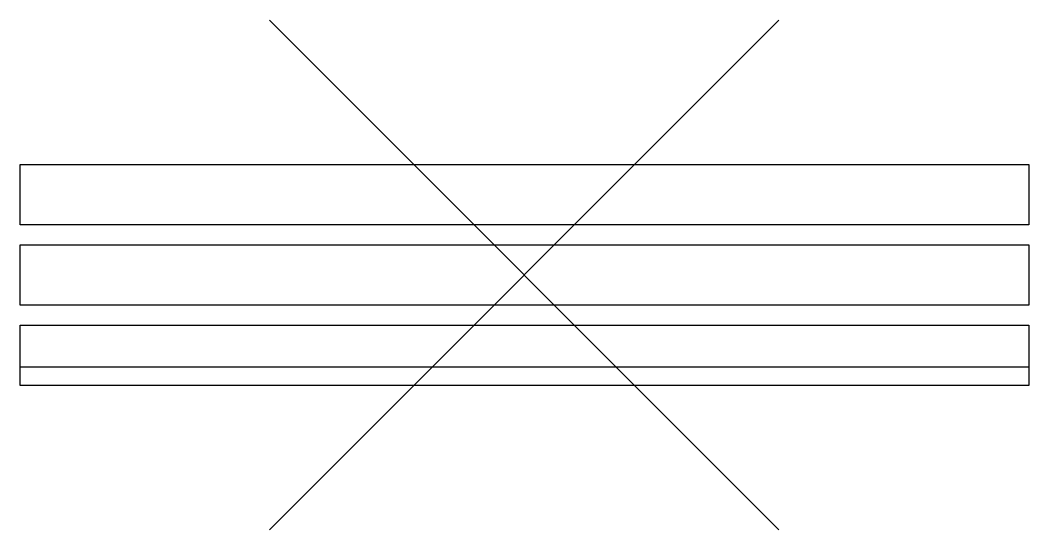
# Model space of a CAD drawing. Header units: metres. Extents: x -1 to 1, y -0.51 to 0.51.
import ezdxf

# ---------------------------------------------------------------- set-up
doc = ezdxf.new("R2010")
doc.units = ezdxf.units.M

msp = doc.modelspace()

# ---------------------------------------------------------------- linework, layer by layer
for p, q in [((-0.505, -0.505), (0.505, 0.505)), ((0.505, -0.505), (-0.505, 0.505)), ((-0.9991, -0.1817, 0.0128), (1.0009, -0.1817, 0.0128))]:
    msp.add_line(p, q)
at = {"flags": 128}
for points, elevation in [([(-0.9991, 0.0997), (-0.9991, 0.2193), (1.0009, 0.2193), (1.0009, 0.0997)], 0.0128), ([(-0.9991, -0.2193), (-0.9991, -0.0997), (1.0009, -0.0997), (1.0009, -0.2193)], -0.0128)]:
    msp.add_lwpolyline(points, close=True, dxfattribs=dict(at, elevation=elevation))
msp.add_lwpolyline([(-0.9991, -0.0598), (-0.9991, 0.0598), (1.0009, 0.0598), (1.0009, -0.0598)], close=True, dxfattribs=at)

doc.saveas('drawing.dxf')
